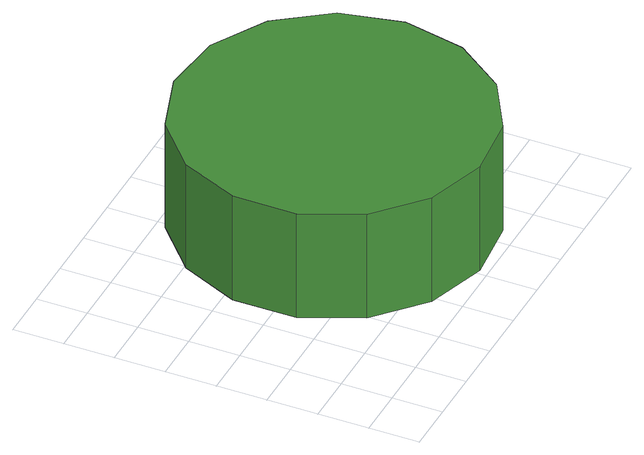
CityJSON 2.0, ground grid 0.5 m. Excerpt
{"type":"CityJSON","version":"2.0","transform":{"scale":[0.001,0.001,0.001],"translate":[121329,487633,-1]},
"CityObjects":{
"tree1":{"type":"SolitaryVegetationObject","attributes":{"function":"something"},"geometry":[{"type":"MultiSurface","lod":"1","boundaries":[[[0,1,2,3,4,5,6,7,8,9,10,11,12,13,14]],[[15,16,17,18,19,20,21,22,23,24,25,26,27,28,29]],[[0,29,28,1]],[[1,28,27,2]],[[2,27,26,3]],[[3,26,25,4]],[[4,25,24,5]],[[5,24,23,6]],[[6,23,22,7]],[[7,22,21,8]],[[8,21,20,9]],[[9,20,19,10]],[[10,19,18,11]],[[11,18,17,12]],[[12,17,16,13]],[[13,16,15,14]],[[14,15,29,0]]]}]}
},
"vertices":[
[3729,1595,1877],[3598,2211,1877],[3227,2722,1877],[2681,3037,1877],[2054,3103,1877],[1454,2908,1877],[985,2486,1877],[729,1910,1877],[729,1279,1877],[985,703,1877],[1454,281,1877],[2054,86,1877],[2681,152,1877],[3227,467,1877],[3598,978,1877],[3598,978,721],[3227,467,721],[2681,152,721],[2054,86,721],[1454,281,721],[985,703,721],[729,1279,721],[729,1910,721],[985,2486,721],[1454,2908,721],[2054,3103,721],[2681,3037,721],[3227,2722,721],[3598,2211,721],[3729,1595,721]
]}
